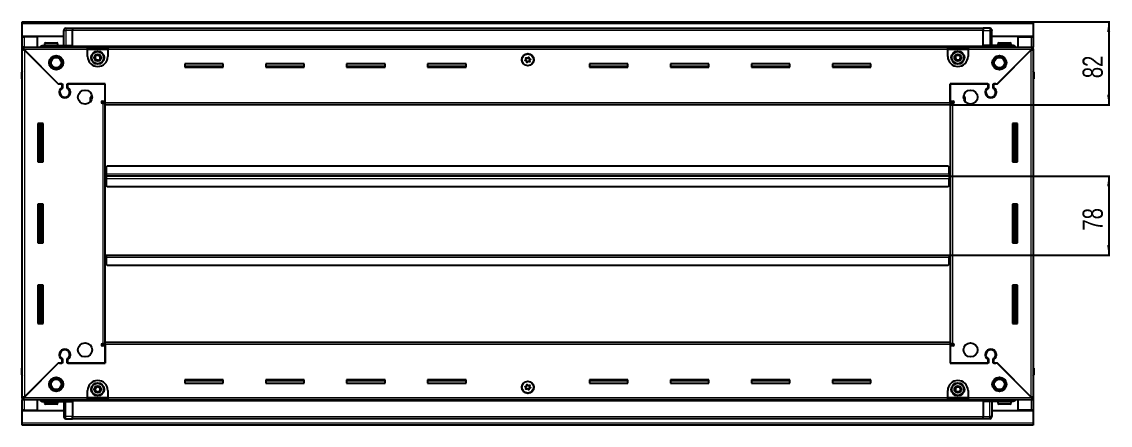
# Model space of a CAD drawing. Header units: millimetres. Extents: x 1415 to 6129, y -1419 to 1517.
# Drawn here: x 5054 to 6129, y 977 to 1376 of the extents above; entities that cross this region are included whole.
import ezdxf

# ---------------------------------------------------------------- set-up
doc = ezdxf.new("R2010")
doc.units = ezdxf.units.MM
doc.layers.add('FORMAT', color=7, linetype='Continuous')
doc.styles.add('SLDTEXTSTYLE0', font='TXT', dxfattribs={"width": 0.75})
doc.dimstyles.new('SLDDIMSTYLE0', dxfattribs={"dimtxt": 20, "dimasz": 10, "dimexe": 0, "dimexo": 0.0625, "dimgap": 5, "dimtad": 2, "dimdec": 1, "dimrnd": 1e-09, "dimzin": 12, "dimdsep": 46, "dimtxsty": 'SLDTEXTSTYLE0', "dimsah": 1, "dimcen": 0.09, "dimadec": 0, "dimazin": 3, "dimtfac": 1, "dimtofl": 0, "dimtmove": 0, "dimatfit": 3, "dimfxl": 0, "dimfrac": 2, "dimtolj": 1, "dimtzin": 12, "dimarcsym": 0})

# ---------------------------------------------------------------- blocks, each defined once
blk = doc.blocks.new('_D_6')
at = {"layer": 'FORMAT'}
for p, q in [((6053.2, 1375.8), (6128.7, 1375.8)), ((6127.7, 1375.8), (6127.7, 1293.8)), ((5971.2, 1293.8), (6128.7, 1293.8))]:
    blk.add_line(p, q, dxfattribs=at)
for points in [[(6127.7, 1375.8), (6126.2, 1365.8), (6129.2, 1365.8)], [(6127.7, 1293.8), (6129.2, 1303.8), (6126.2, 1303.8)]]:
    blk.add_solid(points, dxfattribs=at)
at = {"layer": 'FORMAT', "insert": (6101.9, 1320), "char_height": 20, "attachment_point": 1, "rotation": 90, "style": 'SLDTEXTSTYLE0'}
blk.add_mtext('82', dxfattribs=at)
blk = doc.blocks.new('_D_7')
at = {"layer": 'FORMAT'}
for p, q in [((5970.2, 1223.1), (6128.7, 1223.1)), ((6127.7, 1223.1), (6127.7, 1145.1)), ((5970.2, 1145.1), (6128.7, 1145.1))]:
    blk.add_line(p, q, dxfattribs=at)
for points in [[(6127.7, 1223.1), (6126.2, 1213.1), (6129.2, 1213.1)], [(6127.7, 1145.1), (6129.2, 1155.1), (6126.2, 1155.1)]]:
    blk.add_solid(points, dxfattribs=at)
at = {"layer": 'FORMAT', "insert": (6101.9, 1169.3), "char_height": 20, "attachment_point": 1, "rotation": 90, "style": 'SLDTEXTSTYLE0'}
blk.add_mtext('78', dxfattribs=at)

msp = doc.modelspace()

# ---------------------------------------------------------------- linework, layer by layer
at = {"color": 7, "linetype": 'Continuous', "lineweight": 25}
for p, q in [((5054.21, 1373.72), (5054.21, 1375.82)), ((5054.21, 1375.82), (6053.21, 1375.82)), ((5054.21, 1361.32), (5054.21, 1373.72)), ((5095.21, 1352.32), (5095.21, 1367.32)), ((5095.88, 1368.82), (5095.88, 1368.82)), ((5097.21, 1369.32), (5103.71, 1369.32)), ((5097.21, 1369.32), (5103.71, 1369.32)), ((5103.71, 1369.32), (5103.7, 1369.32)), ((5103.71, 1369.32), (5103.71, 1369.32)), ((5103.71, 1369.32), (5103.71, 1367.32)), ((6003.71, 1369.17), (5103.71, 1369.17)), ((5103.71, 1352.32), (5103.71, 1367.32)), ((6003.71, 1369.32), (6003.71, 1369.32)), ((6010.21, 1369.32), (6003.71, 1369.32)), ((6010.21, 1369.32), (6003.71, 1369.32)), ((6003.71, 1369.32), (6003.71, 1367.32)), ((6003.71, 1352.32), (6003.71, 1367.32)), ((6012.21, 1367.32), (6012.21, 1367.32)), ((6012.21, 1352.32), (6012.21, 1367.32)), ((6053.21, 1375.82), (6053.21, 1373.72)), ((6053.21, 1373.72), (6053.21, 1361.32)), ((5095.21, 1361.32), (5054.21, 1361.32)), ((5054.21, 1360.82), (5054.21, 1361.32)), ((5054.21, 1360.82), (5056.31, 1360.82)), ((5054.21, 1350.57), (5054.21, 1360.82)), ((5055.71, 1360.82), (5055.71, 1361.32)), ((5069.21, 1360.82), (5056.31, 1360.82)), ((5069.21, 1350.57), (5069.21, 1360.82)), ((6053.21, 1361.32), (6012.21, 1361.32)), ((6038.21, 1350.57), (6038.21, 1360.82)), ((6038.21, 1360.82), (6051.11, 1360.82)), ((6051.11, 1360.82), (6053.21, 1360.82)), ((6051.71, 1360.82), (6051.71, 1361.32)), ((6053.21, 1360.82), (6053.21, 1361.32)), ((6053.21, 1360.82), (6053.21, 1350.57)), ((5054.21, 1349.07), (5054.21, 1350.57)), ((5054.21, 1350.57), (5055.21, 1350.57)), ((5054.21, 1348.57), (5054.21, 1349.07)), ((5054.21, 1349.07), (5055.21, 1349.07)), ((5054.21, 1004.07), (5054.21, 1348.57)), ((5055.71, 1348.57), (5054.21, 1348.57)), ((5055.21, 1350.57), (5118.71, 1350.57)), ((5055.21, 1349.07), (5055.21, 1350.57)), ((5055.81, 1348.47), (5089.71, 1314.57)), ((5090.41, 1313.87), (5056.31, 1347.97)), ((5074.71, 1352.32), (5103.71, 1352.32)), ((5076.21, 1354.22), (5076.21, 1352.32)), ((5077.01, 1355.02), (5088.41, 1355.02)), ((5089.21, 1352.32), (5089.21, 1354.22)), ((5103.63, 1350.57), (5103.71, 1352.29)), ((5103.71, 1352.32), (5103.71, 1351.82)), ((5103.71, 1351.17), (6003.71, 1351.17)), ((5118.71, 1348.47), (5118.71, 1350.57)), ((5118.71, 1350.57), (5138.71, 1350.57)), ((5118.71, 1349.07), (5138.71, 1349.07)), ((5118.71, 1341.57), (5118.71, 1348.47)), ((5138.71, 1350.57), (5968.71, 1350.57)), ((5138.71, 1350.57), (5138.71, 1348.47)), ((5138.71, 1348.47), (5138.71, 1341.57)), ((5968.71, 1348.47), (5968.71, 1350.57)), ((5968.71, 1350.57), (5988.71, 1350.57)), ((5968.71, 1349.07), (5988.71, 1349.07)), ((5968.71, 1341.57), (5968.71, 1348.47)), ((5988.71, 1350.57), (5988.71, 1348.47)), ((5988.71, 1350.57), (6052.21, 1350.57)), ((5988.71, 1348.47), (5988.71, 1341.57)), ((6032.71, 1352.32), (6003.71, 1352.32)), ((6003.71, 1352.32), (6003.71, 1351.82)), ((6003.71, 1352.29), (6003.78, 1350.57)), ((6051.11, 1347.97), (6017.01, 1313.87)), ((6017.71, 1314.57), (6051.61, 1348.47)), ((6018.21, 1354.22), (6018.21, 1352.32)), ((6019.01, 1355.02), (6030.41, 1355.02)), ((6031.21, 1352.32), (6031.21, 1354.22)), ((6051.71, 1348.57), (6053.21, 1348.57)), ((6052.21, 1349.07), (6052.21, 1350.57)), ((6052.21, 1350.57), (6053.21, 1350.57)), ((6052.21, 1349.07), (6053.21, 1349.07)), ((6053.21, 1349.07), (6053.21, 1350.57)), ((6053.21, 1349.07), (6053.21, 1348.57)), ((6053.21, 1348.57), (6053.21, 1004.07)), ((5252.71, 1334.32), (5214.71, 1334.32)), ((5214.71, 1334.32), (5214.71, 1330.82)), ((5252.71, 1330.82), (5252.71, 1334.32)), ((5332.71, 1334.32), (5294.71, 1334.32)), ((5294.71, 1334.32), (5294.71, 1330.82)), ((5332.71, 1330.82), (5332.71, 1334.32)), ((5412.71, 1334.32), (5374.71, 1334.32)), ((5374.71, 1334.32), (5374.71, 1330.82)), ((5412.71, 1330.82), (5412.71, 1334.32)), ((5492.71, 1334.32), (5454.71, 1334.32)), ((5454.71, 1334.32), (5454.71, 1330.82)), ((5492.71, 1330.82), (5492.71, 1334.32)), ((5652.71, 1334.32), (5614.71, 1334.32)), ((5614.71, 1334.32), (5614.71, 1330.82)), ((5652.71, 1330.82), (5652.71, 1334.32)), ((5732.71, 1334.32), (5694.71, 1334.32)), ((5694.71, 1334.32), (5694.71, 1330.82)), ((5732.71, 1330.82), (5732.71, 1334.32)), ((5812.71, 1334.32), (5774.71, 1334.32)), ((5774.71, 1334.32), (5774.71, 1330.82)), ((5812.71, 1330.82), (5812.71, 1334.32)), ((5892.71, 1334.32), (5854.71, 1334.32)), ((5854.71, 1334.32), (5854.71, 1330.82)), ((5892.71, 1330.82), (5892.71, 1334.32)), ((5053.7, 1325.82), (5053.7, 1319.32)), ((5053.71, 1319.32), (5053.71, 1325.82)), ((5252.71, 1331.57), (5214.71, 1331.57)), ((5214.71, 1330.82), (5252.71, 1330.82)), ((5332.71, 1331.57), (5294.71, 1331.57)), ((5294.71, 1330.82), (5332.71, 1330.82)), ((5412.71, 1331.57), (5374.71, 1331.57)), ((5374.71, 1330.82), (5412.71, 1330.82)), ((5492.71, 1331.57), (5454.71, 1331.57)), ((5454.71, 1330.82), (5492.71, 1330.82)), ((5652.71, 1331.57), (5614.71, 1331.57)), ((5614.71, 1330.82), (5652.71, 1330.82)), ((5732.71, 1331.57), (5694.71, 1331.57)), ((5694.71, 1330.82), (5732.71, 1330.82)), ((5812.71, 1331.57), (5774.71, 1331.57)), ((5774.71, 1330.82), (5812.71, 1330.82)), ((5892.71, 1331.57), (5854.71, 1331.57)), ((5854.71, 1330.82), (5892.71, 1330.82)), ((6053.21, 1327.15), (6053.21, 1327.15)), ((6053.71, 1325.82), (6053.71, 1319.32)), ((6053.71, 1319.32), (6053.71, 1325.82)), ((5053.7, 1319.32), (5053.71, 1319.32)), ((5054.21, 1319.32), (5053.71, 1319.32)), ((5053.86, 1319.32), (5053.86, 1033.32)), ((5089.71, 1314.57), (5093.91, 1314.57)), ((5091.11, 1314.57), (5090.41, 1313.87)), ((5093.21, 1314.57), (5091.11, 1314.57)), ((5093.21, 1314.57), (5093.21, 1310.68)), ((5093.91, 1314.57), (5093.91, 1310.29)), ((5098.51, 1314.57), (5136.21, 1314.57)), ((5098.51, 1310.29), (5098.51, 1314.57)), ((5099.21, 1310.68), (5099.21, 1314.57)), ((5136.21, 1314.57), (5099.21, 1314.57)), ((5136.21, 1297.32), (5136.21, 1314.57)), ((5136.21, 1295.92), (5136.21, 1314.57)), ((5971.21, 1314.57), (5971.21, 1297.32)), ((6008.21, 1314.57), (5971.21, 1314.57)), ((5971.21, 1314.57), (6008.91, 1314.57)), ((5971.21, 1295.92), (5971.21, 1314.57)), ((6008.21, 1314.57), (6008.21, 1310.68)), ((6008.91, 1314.57), (6008.91, 1310.29)), ((6013.51, 1314.57), (6017.71, 1314.57)), ((6013.51, 1310.29), (6013.51, 1314.57)), ((6016.31, 1314.57), (6014.21, 1314.57)), ((6014.21, 1310.68), (6014.21, 1314.57)), ((6017.01, 1313.87), (6016.31, 1314.57)), ((6053.21, 1319.32), (6053.71, 1319.32)), ((6053.56, 1033.32), (6053.56, 1319.32)), ((6053.71, 1319.32), (6053.71, 1319.32)), ((6053.71, 1319.32), (6053.71, 1319.32)), ((5094.21, 1301.71), (5094.21, 1300.95)), ((5122.94, 1303.22), (5121.71, 1301.07)), ((5985.71, 1301.07), (5984.47, 1303.22)), ((6013.21, 1301.71), (6013.21, 1300.95)), ((5121.71, 1296.99), (5121.71, 1301.07)), ((5133.36, 1297.32), (5136.21, 1297.32)), ((5134.11, 1295.32), (5133.36, 1295.32)), ((5134.11, 1295.32), (5136.21, 1295.32)), ((5136.21, 1296.32), (5134.21, 1296.32)), ((5134.21, 1296.32), (5134.21, 1295.32)), ((5136.21, 1293.82), (5136.21, 1295.92)), ((5136.21, 1058.82), (5136.21, 1293.82)), ((5971.21, 1293.82), (5136.21, 1293.82)), ((5971.21, 1297.32), (5974.06, 1297.32)), ((5973.21, 1296.32), (5971.21, 1296.32)), ((5971.21, 1295.92), (5971.21, 1293.82)), ((5971.21, 1295.32), (5973.31, 1295.32)), ((5971.21, 1293.82), (5971.21, 1058.82)), ((5973.21, 1295.32), (5973.21, 1296.32)), ((5974.06, 1295.32), (5973.31, 1295.32)), ((5985.71, 1301.07), (5985.71, 1296.99)), ((5074.71, 1275.32), (5069.71, 1275.32)), ((5069.71, 1275.32), (5069.71, 1237.32)), ((5071.86, 1237.32), (5071.86, 1275.32)), ((5073.65, 1237.32), (5073.65, 1275.32)), ((5073.68, 1237.32), (5073.68, 1275.32)), ((5074.71, 1237.32), (5074.71, 1275.32)), ((6032.71, 1275.32), (6032.71, 1237.32)), ((6037.71, 1275.32), (6032.71, 1275.32)), ((6033.73, 1275.32), (6033.73, 1237.32)), ((6033.76, 1275.32), (6033.76, 1237.32)), ((6035.56, 1275.32), (6035.56, 1237.32)), ((6037.71, 1237.32), (6037.71, 1275.32)), ((5069.71, 1237.32), (5074.71, 1237.32)), ((6032.71, 1237.32), (6037.71, 1237.32)), ((5138.21, 1233.07), (5137.21, 1232.07)), ((5137.21, 1232.07), (5137.21, 1225.17)), ((5969.21, 1233.07), (5138.21, 1233.07)), ((5970.21, 1232.07), (5969.21, 1233.07)), ((5970.21, 1225.17), (5970.21, 1232.07)), ((5136.96, 1223.07), (5136.21, 1223.07)), ((5137.21, 1225.92), (5136.96, 1225.92)), ((5136.96, 1225.92), (5136.96, 1223.07)), ((5136.96, 1223.07), (5136.96, 1220.22)), ((5136.96, 1220.22), (5137.21, 1220.22)), ((5137.21, 1223.07), (5137.21, 1225.17)), ((5970.21, 1223.07), (5137.21, 1223.07)), ((5137.21, 1220.97), (5137.21, 1223.07)), ((5137.21, 1220.97), (5137.21, 1214.07)), ((5970.46, 1225.92), (5970.21, 1225.92)), ((5970.21, 1225.17), (5970.21, 1223.07)), ((5970.21, 1223.07), (5970.21, 1220.97)), ((5970.21, 1214.07), (5970.21, 1220.97)), ((5970.21, 1220.22), (5970.46, 1220.22)), ((5970.46, 1223.07), (5970.46, 1225.92)), ((5971.21, 1223.07), (5970.46, 1223.07)), ((5970.46, 1220.22), (5970.46, 1223.07)), ((5137.21, 1214.07), (5138.21, 1213.07)), ((5138.21, 1213.07), (5969.21, 1213.07)), ((5969.21, 1213.07), (5970.21, 1214.07)), ((5074.71, 1195.32), (5069.71, 1195.32)), ((5069.71, 1195.32), (5069.71, 1157.32)), ((5071.86, 1157.32), (5071.86, 1195.32)), ((5073.65, 1157.32), (5073.65, 1195.32)), ((5073.68, 1157.32), (5073.68, 1195.32)), ((5074.71, 1157.32), (5074.71, 1195.32)), ((6032.71, 1195.32), (6032.71, 1157.32)), ((6037.71, 1195.32), (6032.71, 1195.32)), ((6033.73, 1195.32), (6033.73, 1157.32)), ((6033.76, 1195.32), (6033.76, 1157.32)), ((6035.56, 1195.32), (6035.56, 1157.32)), ((6037.71, 1157.32), (6037.71, 1195.32)), ((5069.71, 1157.32), (5074.71, 1157.32)), ((6032.71, 1157.32), (6037.71, 1157.32)), ((5136.21, 1145.12), (5136.96, 1145.12)), ((5136.96, 1145.12), (5136.96, 1142.27)), ((5136.96, 1142.27), (5137.21, 1142.27)), ((5137.21, 1143.02), (5137.21, 1145.12)), ((5137.21, 1145.12), (5970.21, 1145.12)), ((5137.21, 1143.02), (5137.21, 1136.12)), ((5970.21, 1145.12), (5970.21, 1143.02)), ((5970.21, 1136.12), (5970.21, 1143.02)), ((5970.21, 1142.27), (5970.46, 1142.27)), ((5970.46, 1142.27), (5970.46, 1145.12)), ((5970.46, 1145.12), (5971.21, 1145.12)), ((5137.21, 1136.12), (5138.21, 1135.12)), ((5138.21, 1135.12), (5969.21, 1135.12)), ((5969.21, 1135.12), (5970.21, 1136.12)), ((5074.71, 1115.32), (5069.71, 1115.32)), ((5069.71, 1115.32), (5069.71, 1077.32)), ((5071.86, 1077.32), (5071.86, 1115.32)), ((5073.65, 1077.32), (5073.65, 1115.32)), ((5073.68, 1077.32), (5073.68, 1115.32)), ((5074.71, 1077.32), (5074.71, 1115.32)), ((6032.71, 1115.32), (6032.71, 1077.32)), ((6037.71, 1115.32), (6032.71, 1115.32)), ((6033.73, 1115.32), (6033.73, 1077.32)), ((6033.76, 1115.32), (6033.76, 1077.32)), ((6035.56, 1115.32), (6035.56, 1077.32)), ((6037.71, 1077.32), (6037.71, 1115.32)), ((5069.71, 1077.32), (5074.71, 1077.32)), ((6032.71, 1077.32), (6037.71, 1077.32)), ((5133.36, 1057.32), (5134.11, 1057.32)), ((5136.21, 1055.32), (5133.36, 1055.32)), ((5136.21, 1057.32), (5134.11, 1057.32)), ((5134.21, 1057.32), (5134.21, 1056.32)), ((5134.21, 1056.32), (5136.21, 1056.32)), ((5136.21, 1056.72), (5136.21, 1058.82)), ((5136.21, 1058.82), (5971.21, 1058.82)), ((5136.21, 1056.72), (5136.21, 1038.07)), ((5136.21, 1038.07), (5136.21, 1055.32)), ((5971.21, 1058.82), (5971.21, 1056.72)), ((5973.31, 1057.32), (5971.21, 1057.32)), ((5971.21, 1056.72), (5971.21, 1038.07)), ((5971.21, 1056.32), (5973.21, 1056.32)), ((5971.21, 1055.32), (5971.21, 1038.07)), ((5974.06, 1055.32), (5971.21, 1055.32)), ((5973.21, 1056.32), (5973.21, 1057.32)), ((5973.31, 1057.32), (5974.06, 1057.32)), ((5094.21, 1051.7), (5094.21, 1050.94)), ((6013.21, 1051.7), (6013.21, 1050.94)), ((5053.7, 1026.82), (5053.7, 1033.32)), ((5053.7, 1033.32), (5053.71, 1033.32)), ((5053.71, 1033.32), (5053.71, 1033.32)), ((5053.71, 1033.32), (5053.71, 1026.82)), ((5054.2, 1033.32), (5053.71, 1033.32)), ((5089.71, 1038.07), (5055.81, 1004.17)), ((5056.31, 1004.67), (5090.41, 1038.77)), ((5093.91, 1038.07), (5089.71, 1038.07)), ((5090.41, 1038.77), (5091.11, 1038.07)), ((5091.11, 1038.07), (5093.21, 1038.07)), ((5093.21, 1041.96), (5093.21, 1038.07)), ((5093.91, 1042.36), (5093.91, 1038.07)), ((5098.51, 1038.07), (5098.51, 1042.36)), ((5136.21, 1038.07), (5098.51, 1038.07)), ((5099.21, 1038.07), (5099.21, 1041.96)), ((5099.21, 1038.07), (5136.21, 1038.07)), ((5971.21, 1038.07), (6008.21, 1038.07)), ((6008.91, 1038.07), (5971.21, 1038.07)), ((6008.21, 1041.96), (6008.21, 1038.07)), ((6008.91, 1042.36), (6008.91, 1038.07)), ((6013.51, 1038.07), (6013.51, 1042.36)), ((6017.71, 1038.07), (6013.51, 1038.07)), ((6014.21, 1038.07), (6014.21, 1041.96)), ((6014.21, 1038.07), (6016.31, 1038.07)), ((6016.31, 1038.07), (6017.01, 1038.77)), ((6017.01, 1038.77), (6051.11, 1004.67)), ((6051.61, 1004.17), (6017.71, 1038.07)), ((6053.21, 1033.32), (6053.71, 1033.32)), ((6053.71, 1033.32), (6053.71, 1033.32)), ((6053.71, 1026.82), (6053.71, 1033.32)), ((6053.71, 1033.32), (6053.71, 1026.82)), ((5054.2, 1025.5), (5054.2, 1025.5)), ((5252.71, 1021.82), (5214.71, 1021.82)), ((5214.71, 1021.82), (5214.71, 1018.32)), ((5252.71, 1018.32), (5252.71, 1021.82)), ((5332.71, 1021.82), (5294.71, 1021.82)), ((5294.71, 1021.82), (5294.71, 1018.32)), ((5332.71, 1018.32), (5332.71, 1021.82)), ((5412.71, 1021.82), (5374.71, 1021.82)), ((5374.71, 1021.82), (5374.71, 1018.32)), ((5412.71, 1018.32), (5412.71, 1021.82)), ((5492.71, 1021.82), (5454.71, 1021.82)), ((5454.71, 1021.82), (5454.71, 1018.32)), ((5492.71, 1018.32), (5492.71, 1021.82)), ((5652.71, 1021.82), (5614.71, 1021.82)), ((5614.71, 1021.82), (5614.71, 1018.32)), ((5652.71, 1018.32), (5652.71, 1021.82)), ((5732.71, 1021.82), (5694.71, 1021.82)), ((5694.71, 1021.82), (5694.71, 1018.32)), ((5732.71, 1018.32), (5732.71, 1021.82)), ((5812.71, 1021.82), (5774.71, 1021.82)), ((5774.71, 1021.82), (5774.71, 1018.32)), ((5812.71, 1018.32), (5812.71, 1021.82)), ((5892.71, 1021.82), (5854.71, 1021.82)), ((5854.71, 1021.82), (5854.71, 1018.32)), ((5892.71, 1018.32), (5892.71, 1021.82)), ((5118.71, 1004.17), (5118.71, 1011.07)), ((5138.71, 1011.07), (5138.71, 1004.17)), ((5214.71, 1021.07), (5252.71, 1021.07)), ((5214.71, 1018.32), (5252.71, 1018.32)), ((5294.71, 1021.07), (5332.71, 1021.07)), ((5294.71, 1018.32), (5332.71, 1018.32)), ((5374.71, 1021.07), (5412.71, 1021.07)), ((5374.71, 1018.32), (5412.71, 1018.32)), ((5454.71, 1021.07), (5492.71, 1021.07)), ((5454.71, 1018.32), (5492.71, 1018.32)), ((5614.71, 1021.07), (5652.71, 1021.07)), ((5614.71, 1018.32), (5652.71, 1018.32)), ((5694.71, 1021.07), (5732.71, 1021.07)), ((5694.71, 1018.32), (5732.71, 1018.32)), ((5774.71, 1021.07), (5812.71, 1021.07)), ((5774.71, 1018.32), (5812.71, 1018.32)), ((5854.71, 1021.07), (5892.71, 1021.07)), ((5854.71, 1018.32), (5892.71, 1018.32)), ((5968.71, 1004.17), (5968.71, 1011.07)), ((5988.71, 1011.07), (5988.71, 1004.17)), ((5054.21, 1003.57), (5054.21, 1004.07)), ((5055.71, 1004.07), (5054.21, 1004.07)), ((5054.21, 1003.57), (5054.21, 1002.07)), ((5055.21, 1003.57), (5054.21, 1003.57)), ((5054.21, 991.82), (5054.21, 1002.07)), ((5055.21, 1002.07), (5054.21, 1002.07)), ((5055.21, 1003.57), (5055.21, 1002.07)), ((5118.71, 1002.07), (5055.21, 1002.07)), ((5069.21, 991.82), (5069.21, 1002.07)), ((5074.71, 1000.32), (5103.71, 1000.32)), ((5076.21, 1000.32), (5076.21, 998.42)), ((5089.21, 998.42), (5089.21, 1000.32)), ((5095.21, 1000.32), (5095.21, 985.32)), ((5103.71, 1000.36), (5103.63, 1002.07)), ((6003.71, 1001.47), (5103.71, 1001.47)), ((5103.71, 1000.32), (5103.71, 1000.82)), ((5103.71, 1000.32), (5103.71, 985.32)), ((5118.71, 1002.07), (5118.71, 1004.17)), ((5138.71, 1003.57), (5118.71, 1003.57)), ((5138.71, 1002.07), (5118.71, 1002.07)), ((5138.71, 1004.17), (5138.71, 1002.07)), ((5968.71, 1002.07), (5138.71, 1002.07)), ((5968.71, 1002.07), (5968.71, 1004.17)), ((5988.71, 1003.57), (5968.71, 1003.57)), ((5988.71, 1002.07), (5968.71, 1002.07)), ((5988.71, 1004.17), (5988.71, 1002.07)), ((6052.21, 1002.07), (5988.71, 1002.07)), ((6003.78, 1002.07), (6003.71, 1000.36)), ((6003.71, 1000.32), (6003.71, 1000.82)), ((6032.71, 1000.32), (6003.71, 1000.32)), ((6003.71, 1000.32), (6003.71, 985.32)), ((6012.21, 1000.32), (6012.21, 985.32)), ((6018.21, 1000.32), (6018.21, 998.42)), ((6031.21, 998.42), (6031.21, 1000.32)), ((6038.21, 991.82), (6038.21, 1002.07)), ((6051.71, 1004.07), (6053.21, 1004.07)), ((6052.21, 1003.57), (6052.21, 1002.07)), ((6053.21, 1003.57), (6052.21, 1003.57)), ((6053.21, 1002.07), (6052.21, 1002.07)), ((6053.21, 1004.07), (6053.21, 1003.57)), ((6053.21, 1003.57), (6053.21, 1002.07)), ((6053.21, 1002.07), (6053.21, 991.82)), ((5056.31, 991.82), (5054.21, 991.82)), ((5054.21, 991.32), (5054.21, 991.82)), ((5054.21, 978.92), (5054.21, 991.32)), ((5054.21, 991.32), (5095.21, 991.32)), ((5055.71, 991.32), (5055.71, 991.82)), ((5056.31, 991.82), (5069.21, 991.82)), ((5080.78, 997.62), (5077.01, 997.62)), ((5088.41, 997.62), (5080.78, 997.62)), ((6012.21, 991.32), (6053.21, 991.32)), ((6026, 997.62), (6019.01, 997.62)), ((6030.41, 997.62), (6026, 997.62)), ((6051.11, 991.82), (6038.21, 991.82)), ((6053.21, 991.82), (6051.11, 991.82)), ((6051.71, 991.32), (6051.71, 991.82)), ((6053.21, 991.32), (6053.21, 991.82)), ((6053.21, 991.32), (6053.21, 978.92)), ((5054.21, 976.82), (5054.21, 978.92)), ((5095.21, 985.32), (5095.21, 985.32)), ((5097.21, 983.32), (5103.71, 983.32)), ((5097.21, 983.32), (5103.71, 983.32)), ((5103.71, 983.32), (5103.71, 985.32)), ((5103.71, 983.47), (6003.71, 983.47)), ((5103.71, 983.32), (5103.71, 983.32)), ((6003.71, 983.32), (6003.71, 985.32)), ((6003.71, 983.32), (6003.71, 983.32)), ((6010.21, 983.32), (6003.71, 983.32)), ((6003.71, 983.32), (6003.71, 983.32)), ((6010.21, 983.32), (6003.71, 983.32)), ((6011.53, 983.82), (6011.53, 983.82)), ((6053.21, 978.92), (6053.21, 976.82)), ((6053.21, 976.82), (5054.21, 976.82))]:
    msp.add_line(p, q, dxfattribs=at)
at = {"color": 8, "linetype": 'Continuous', "lineweight": 18}
for p, q in [((6053.21, 1373.72), (5054.21, 1373.72)), ((5095.21, 1367.32), (5097.21, 1367.32)), ((5097.21, 1369.32), (5097.21, 1367.32)), ((5097.21, 1367.32), (5097.21, 1352.32)), ((5103.71, 1367.32), (5097.21, 1367.32)), ((6003.71, 1367.17), (5103.71, 1367.17)), ((6003.71, 1367.32), (6010.21, 1367.32)), ((6010.21, 1369.32), (6010.21, 1367.32)), ((6012.21, 1367.32), (6010.21, 1367.32)), ((6010.21, 1367.32), (6010.21, 1352.32)), ((5056.31, 1360.82), (5056.31, 1361.32)), ((5056.31, 1350.57), (5056.31, 1360.82)), ((6051.11, 1361.32), (6051.11, 1360.82)), ((6051.11, 1360.82), (6051.11, 1350.57)), ((5118.71, 1348.47), (5055.81, 1348.47)), ((5056.31, 1347.97), (5056.31, 1004.67)), ((5076.21, 1354.22), (5089.21, 1354.22)), ((6003.71, 1351.82), (5103.71, 1351.82)), ((6003.71, 1350.59), (5103.71, 1350.59)), ((5118.71, 1348.47), (5138.71, 1348.47)), ((5968.71, 1348.47), (5138.71, 1348.47)), ((5968.71, 1348.47), (5988.71, 1348.47)), ((6051.61, 1348.47), (5988.71, 1348.47)), ((6018.21, 1354.22), (6031.21, 1354.22)), ((6051.11, 1004.67), (6051.11, 1347.97)), ((5054.21, 1325.82), (5053.71, 1325.82)), ((6053.21, 1325.82), (6053.71, 1325.82)), ((5134.11, 1057.32), (5134.11, 1295.32)), ((5136.21, 1295.92), (5971.21, 1295.92)), ((5973.31, 1295.32), (5973.31, 1057.32)), ((5071.21, 1275.32), (5071.21, 1237.32)), ((5072.44, 1275.32), (5072.44, 1237.32)), ((6034.97, 1237.32), (6034.97, 1275.32)), ((6036.21, 1237.32), (6036.21, 1275.32)), ((5970.21, 1225.17), (5137.21, 1225.17)), ((5137.21, 1220.97), (5970.21, 1220.97)), ((5071.21, 1195.32), (5071.21, 1157.32)), ((5072.44, 1195.32), (5072.44, 1157.32)), ((6034.97, 1157.32), (6034.97, 1195.32)), ((6036.21, 1157.32), (6036.21, 1195.32)), ((5137.21, 1143.02), (5970.21, 1143.02)), ((5071.21, 1115.32), (5071.21, 1077.32)), ((5072.44, 1115.32), (5072.44, 1077.32)), ((6034.97, 1077.32), (6034.97, 1115.32)), ((6036.21, 1077.32), (6036.21, 1115.32)), ((5971.21, 1056.72), (5136.21, 1056.72)), ((5054.21, 1026.82), (5053.71, 1026.82)), ((6053.21, 1026.82), (6053.71, 1026.82)), ((5055.81, 1004.17), (5118.71, 1004.17)), ((5056.31, 991.82), (5056.31, 1002.07)), ((5097.21, 985.32), (5097.21, 1000.32)), ((5103.71, 1002.06), (6003.71, 1002.06)), ((5103.71, 1000.82), (6003.71, 1000.82)), ((5138.71, 1004.17), (5118.71, 1004.17)), ((5138.71, 1004.17), (5968.71, 1004.17)), ((5988.71, 1004.17), (5968.71, 1004.17)), ((5988.71, 1004.17), (6051.61, 1004.17)), ((6010.21, 985.32), (6010.21, 1000.32)), ((6051.11, 1002.07), (6051.11, 991.82)), ((5056.31, 991.32), (5056.31, 991.82)), ((5080.51, 998.42), (5076.21, 998.42)), ((5089.21, 998.42), (5080.51, 998.42)), ((6026.18, 998.42), (6018.21, 998.42)), ((6031.21, 998.42), (6026.18, 998.42)), ((6051.11, 991.82), (6051.11, 991.32)), ((6053.21, 978.92), (5054.21, 978.92)), ((5095.21, 985.32), (5097.21, 985.32)), ((5097.21, 983.32), (5097.21, 985.32)), ((5103.71, 985.32), (5097.21, 985.32)), ((5103.71, 985.47), (6003.71, 985.47)), ((6003.71, 985.32), (6010.21, 985.32)), ((6012.21, 985.32), (6010.21, 985.32)), ((6010.21, 983.32), (6010.21, 985.32))]:
    msp.add_line(p, q, dxfattribs=at)
at = {"color": 7, "linetype": 'Continuous', "lineweight": 25, "flags": 128}
msp.add_lwpolyline([(6012.06, 1368.08), (6012.17, 1367.71), (6012.21, 1367.32)], dxfattribs=at)
at = {"color": 7, "linetype": 'Continuous', "lineweight": 25}
for centre, radius in [((5128.71, 1340.32), 6.5), ((5978.71, 1340.32), 6.5), ((5087.71, 1335.32), 7), ((5087.71, 1335.32), 6.02), ((5087.71, 1335.32), 5.1), ((5128.71, 1340.32), 3.46), ((5553.71, 1338.32), 6), ((5553.71, 1338.17), 5.79), ((5553.71, 1338.17), 1.85), ((5978.71, 1340.32), 3.46), ((6019.71, 1335.32), 7), ((6019.71, 1335.32), 6.02), ((6019.71, 1335.32), 5.1), ((5116.21, 1301.32), 7), ((5991.21, 1301.32), 7), ((5116.21, 1051.32), 7), ((5991.21, 1051.32), 7), ((5087.71, 1017.32), 7), ((5087.71, 1017.32), 6.03), ((5087.71, 1017.32), 5.1), ((6019.71, 1017.32), 7), ((6019.71, 1017.32), 6.03), ((6019.71, 1017.32), 5.1), ((5128.71, 1012.32), 6.5), ((5128.71, 1012.32), 3.46), ((5553.71, 1014.32), 6), ((5553.71, 1014.47), 5.78), ((5553.71, 1014.47), 1.85), ((5978.71, 1012.32), 6.5), ((5978.71, 1012.32), 3.46)]:
    msp.add_circle(centre, radius, dxfattribs=at)
at = {"color": 8, "linetype": 'Continuous', "lineweight": 18}
for centre in [(5128.71, 1340.32), (5978.71, 1340.32), (5128.71, 1012.32), (5978.71, 1012.32)]:
    msp.add_circle(centre, 5.7, dxfattribs=at)
at = {"color": 7, "linetype": 'Continuous', "lineweight": 25}
for centre, radius, start, end in [((5097.21, 1367.32), 2, 90, 180), ((5097.21, 1367.32), 2, 123.94202, 131.40962), ((5097.21, 1367.32), 2, 90, 108.58003), ((6010.21, 1367.32), 2, 0, 90), ((5077.01, 1354.22), 0.8, 90, 180), ((5088.41, 1354.22), 0.8, 0, 90), ((5095.01, 1352.52), 0.2, 270, 0), ((6012.41, 1352.52), 0.2, 180, 270), ((6019.01, 1354.22), 0.8, 90, 180), ((6030.41, 1354.22), 0.8, 0, 90), ((5128.71, 1341.57), 10, 180, 270), ((5128.71, 1340.32), 2.5, 134.01559, 194.01559), ((5128.71, 1340.32), 2.5, 194.01559, 254.01559), ((5128.71, 1340.32), 2.5, 74.01559, 134.01559), ((5128.71, 1340.32), 2.5, 254.01559, 314.01559), ((5128.71, 1341.57), 10, 270, 0), ((5128.71, 1340.32), 2.5, 14.01559, 74.01559), ((5128.71, 1340.32), 2.5, 314.01559, 14.01559), ((5978.71, 1341.57), 10, 180, 270), ((5978.71, 1340.32), 2.5, 160.11158, 220.11158), ((5978.71, 1340.32), 2.5, 100.11158, 160.11158), ((5978.71, 1340.32), 2.5, 220.11158, 280.11158), ((5978.71, 1340.32), 2.5, 40.11158, 100.11158), ((5978.71, 1341.57), 10, 270, 0), ((5978.71, 1340.32), 2.5, 280.11158, 340.11158), ((5978.71, 1340.32), 2.5, 340.11158, 40.11158), ((5055.7, 1325.82), 2, 138.57492, 180), ((5055.71, 1325.82), 2, 138.59038, 180), ((6051.71, 1325.82), 2, 0, 41.39416), ((5096.21, 1306.07), 5.5, 123.05573, 56.94427), ((5096.21, 1306.07), 4.8, 118.63099, 61.36901), ((6011.21, 1306.07), 5.5, 123.05573, 56.94427), ((6011.21, 1306.07), 4.8, 118.63099, 61.36901), ((5133.36, 1296.32), 1, 90, 270), ((5974.06, 1296.32), 1, 270, 90), ((5133.36, 1056.32), 1, 90, 270), ((5974.06, 1056.32), 1, 270, 90), ((5096.21, 1046.57), 5.5, 303.05573, 236.94427), ((5096.21, 1046.57), 4.8, 298.63099, 241.36901), ((6011.21, 1046.57), 5.5, 303.05573, 236.94427), ((6011.21, 1046.57), 4.8, 298.63099, 241.36901), ((5055.71, 1026.82), 2, 180, 221.39416), ((6051.71, 1026.82), 2, 318.57492, 0), ((6051.71, 1026.82), 2, 318.59038, 0), ((5128.71, 1011.07), 10, 90, 180), ((5128.71, 1012.32), 2.5, 127.47401, 187.47401), ((5128.71, 1012.32), 2.5, 187.47401, 247.47401), ((5128.71, 1012.32), 2.5, 67.47401, 127.47401), ((5128.71, 1011.07), 10, 0, 90), ((5128.71, 1012.32), 2.5, 7.47401, 67.47401), ((5128.71, 1012.32), 2.5, 307.47401, 7.47401), ((5978.71, 1011.07), 10, 90, 180), ((5978.71, 1012.32), 2.5, 147.04236, 207.04236), ((5978.71, 1012.32), 2.5, 207.04236, 267.04236), ((5978.71, 1012.32), 2.5, 87.04236, 147.04236), ((5978.71, 1011.07), 10, 0, 90), ((5978.71, 1012.32), 2.5, 27.04236, 87.04236), ((5978.71, 1012.32), 2.5, 327.04236, 27.04236), ((5095.01, 1000.12), 0.2, 0, 90), ((5128.71, 1012.32), 2.5, 247.47401, 307.47401), ((5978.71, 1012.32), 2.5, 267.04236, 327.04236), ((6012.41, 1000.12), 0.2, 90, 180), ((5077.01, 998.42), 0.8, 180, 270), ((5088.41, 998.42), 0.8, 270, 0), ((6019.01, 998.42), 0.8, 180, 270), ((6030.41, 998.42), 0.8, 270, 0), ((5097.21, 985.32), 2, 180, 270), ((5097.21, 985.32), 2, 180, 270), ((6010.21, 985.32), 2, 270, 0), ((6010.21, 985.32), 2, 270, 288.58003), ((6010.21, 985.32), 2, 303.94202, 311.40962)]:
    msp.add_arc(centre, radius, start, end, dxfattribs=at)
for points, knots in [([(5054.21, 1348.57), (5054.23, 1348.53), (5054.28, 1348.44), (5054.68, 1348.3), (5055.23, 1348.17), (5055.81, 1348.06), (5056.18, 1348), (5056.31, 1347.97)], [0, 0, 0, 0, 0.23025534, 0.4485219, 0.6667858, 0.88504963, 1, 1, 1, 1]), ([(5055.81, 1348.47), (5055.76, 1348.73), (5055.67, 1349.22), (5055.54, 1349.86), (5055.4, 1350.33), (5055.29, 1350.55), (5055.23, 1350.57), (5055.21, 1350.57)], [0, 0, 0, 0, 0.2302553, 0.4485219, 0.6667858, 0.8850496, 1, 1, 1, 1]), ([(5071.49, 1350.57), (5071.61, 1350.77), (5072, 1351.42), (5073.15, 1352.13), (5074.19, 1352.26), (5074.71, 1352.32)], [0, 0, 0, 0, 0.1822499, 0.5911249, 1, 1, 1, 1]), ([(5103.71, 1352.32), (5103.71, 1352.29), (5103.71, 1352.21), (5103.71, 1351.59), (5103.71, 1351.01), (5103.71, 1350.61), (5103.71, 1350.57)], [0, 0, 0, 0, 0.3229095, 0.6458191, 0.9687286, 1, 1, 1, 1]), ([(6003.71, 1352.32), (6003.71, 1352.29), (6003.71, 1352.21), (6003.71, 1351.59), (6003.71, 1351.01), (6003.71, 1350.61), (6003.71, 1350.57)], [0, 0, 0, 0, 0.32290954, 0.64581908, 0.96872862, 1, 1, 1, 1]), ([(6035.92, 1350.57), (6035.8, 1350.77), (6035.41, 1351.42), (6034.26, 1352.13), (6033.22, 1352.26), (6032.71, 1352.32)], [0, 0, 0, 0, 0.1822499, 0.5911249, 1, 1, 1, 1]), ([(6051.11, 1347.97), (6051.36, 1348.02), (6051.85, 1348.11), (6052.49, 1348.24), (6052.96, 1348.37), (6053.18, 1348.48), (6053.2, 1348.55), (6053.21, 1348.57)], [0, 0, 0, 0, 0.2302553, 0.4485219, 0.6667858, 0.8850496, 1, 1, 1, 1]), ([(6052.21, 1350.57), (6052.16, 1350.55), (6052.07, 1350.49), (6051.94, 1350.1), (6051.8, 1349.54), (6051.69, 1348.96), (6051.63, 1348.6), (6051.61, 1348.47)], [0, 0, 0, 0, 0.2302553, 0.4485219, 0.6667858, 0.8850496, 1, 1, 1, 1]), ([(5125.93, 1341.12), (5126.3, 1341.48), (5126.99, 1342.15), (5127.68, 1342.81), (5128.01, 1343.12)], [0, 0, 0, 0, 0.5346859, 1, 1, 1, 1]), ([(5126.63, 1338.32), (5126.55, 1338.65), (5126.35, 1339.45), (5126.11, 1340.42), (5125.96, 1341), (5125.93, 1341.12)], [0, 0, 0, 0, 0.3629006, 0.8668753, 1, 1, 1, 1]), ([(5129.4, 1337.52), (5128.91, 1337.66), (5127.98, 1337.93), (5127.06, 1338.19), (5126.63, 1338.32)], [0, 0, 0, 0, 0.5346859, 1, 1, 1, 1]), ([(5128.01, 1343.12), (5128.5, 1342.98), (5129.43, 1342.72), (5130.35, 1342.45), (5130.78, 1342.33)], [0, 0, 0, 0, 0.5346859, 1, 1, 1, 1]), ([(5131.48, 1339.53), (5131.11, 1339.17), (5130.42, 1338.5), (5129.73, 1337.83), (5129.4, 1337.52)], [0, 0, 0, 0, 0.5346859, 1, 1, 1, 1]), ([(5130.78, 1342.33), (5130.81, 1342.21), (5130.96, 1341.63), (5131.2, 1340.66), (5131.4, 1339.86), (5131.48, 1339.53)], [0, 0, 0, 0, 0.1331247, 0.6370994, 1, 1, 1, 1]), ([(5551.82, 1340.24), (5551.81, 1340.23), (5551.8, 1340.21), (5551.79, 1340.15), (5551.8, 1340.01), (5551.9, 1339.64), (5552.03, 1339.11), (5551.87, 1338.5), (5551.51, 1338.13), (5551.2, 1337.88), (5551.03, 1337.72), (5550.98, 1337.64), (5550.97, 1337.6), (5550.97, 1337.57), (5550.99, 1337.54), (5551.04, 1337.49), (5551.29, 1337.39), (5551.75, 1337.29), (5552.39, 1336.98), (5552.64, 1336.31), (5552.7, 1335.84), (5552.78, 1335.58), (5552.82, 1335.53), (5552.84, 1335.51), (5552.88, 1335.5), (5552.91, 1335.51), (5552.95, 1335.52), (5553.02, 1335.57), (5553.19, 1335.72), (5553.46, 1335.99), (5553.86, 1336.31), (5554.48, 1336.42), (5554.99, 1336.23), (5555.36, 1336.1), (5555.51, 1336.07), (5555.56, 1336.09), (5555.59, 1336.1), (5555.61, 1336.13), (5555.62, 1336.19), (5555.61, 1336.34), (5555.51, 1336.71), (5555.38, 1337.23), (5555.54, 1337.84), (5555.9, 1338.21), (5556.21, 1338.46), (5556.38, 1338.63), (5556.43, 1338.71), (5556.44, 1338.75), (5556.44, 1338.78), (5556.42, 1338.81), (5556.37, 1338.85), (5556.12, 1338.95), (5555.66, 1339.06), (5555.02, 1339.37), (5554.77, 1340.03), (5554.71, 1340.51), (5554.63, 1340.76), (5554.59, 1340.82), (5554.57, 1340.84), (5554.53, 1340.85), (5554.5, 1340.84), (5554.46, 1340.82), (5554.39, 1340.78), (5554.22, 1340.63), (5553.95, 1340.36), (5553.55, 1340.04), (5552.93, 1339.93), (5552.42, 1340.11), (5552.05, 1340.25), (5551.9, 1340.27), (5551.85, 1340.26), (5551.83, 1340.25), (5551.82, 1340.24)], [0, 0, 0, 0, 0.0020087, 0.00442, 0.0093647, 0.0255282, 0.0677053, 0.0957862, 0.1246456, 0.1503415, 0.1605194, 0.1633943, 0.1656965, 0.1672448, 0.1688741, 0.1707699, 0.1786058, 0.2119941, 0.2499945, 0.2879948, 0.3213831, 0.329219, 0.3311148, 0.3327441, 0.3342924, 0.3362166, 0.3385353, 0.3413178, 0.349662, 0.3753578, 0.4042173, 0.4322982, 0.4744753, 0.4906388, 0.4966691, 0.49844, 0.5, 0.5020087, 0.50442, 0.5093647, 0.5255282, 0.5677053, 0.5957862, 0.6246456, 0.6503415, 0.6605194, 0.6633943, 0.6656965, 0.6672448, 0.6688741, 0.6707699, 0.6786058, 0.7119941, 0.7499945, 0.7879948, 0.8213831, 0.829219, 0.8311148, 0.8327441, 0.8342924, 0.8362166, 0.8385353, 0.8413178, 0.849662, 0.8753578, 0.9042173, 0.9322982, 0.9744753, 0.9906388, 0.9966691, 0.99844, 1, 1, 1, 1]), ([(5975.86, 1339.82), (5975.91, 1339.93), (5976.11, 1340.5), (5976.45, 1341.43), (5976.73, 1342.21), (5976.85, 1342.53)], [0, 0, 0, 0, 0.13312467, 0.63709944, 1, 1, 1, 1]), ([(5977.72, 1337.61), (5977.39, 1338), (5976.77, 1338.74), (5976.15, 1339.48), (5975.86, 1339.82)], [0, 0, 0, 0, 0.5346859, 1, 1, 1, 1]), ([(5976.85, 1342.53), (5977.35, 1342.62), (5978.3, 1342.79), (5979.25, 1342.96), (5979.69, 1343.04)], [0, 0, 0, 0, 0.5346859, 1, 1, 1, 1]), ([(5980.57, 1338.12), (5980.06, 1338.03), (5979.11, 1337.86), (5978.16, 1337.69), (5977.72, 1337.61)], [0, 0, 0, 0, 0.5346859, 1, 1, 1, 1]), ([(5979.69, 1343.04), (5980.02, 1342.64), (5980.64, 1341.91), (5981.26, 1341.17), (5981.55, 1340.83)], [0, 0, 0, 0, 0.53468586, 1, 1, 1, 1]), ([(5981.55, 1340.83), (5981.43, 1340.51), (5981.15, 1339.73), (5980.81, 1338.8), (5980.61, 1338.23), (5980.57, 1338.12)], [0, 0, 0, 0, 0.3629006, 0.8668753, 1, 1, 1, 1]), ([(5126.04, 1013.43), (5126.14, 1013.51), (5126.61, 1013.87), (5127.4, 1014.48), (5128.06, 1014.98), (5128.33, 1015.19)], [0, 0, 0, 0, 0.1331247, 0.6370994, 1, 1, 1, 1]), ([(5126.41, 1010.57), (5126.35, 1011.08), (5126.22, 1012.03), (5126.1, 1012.99), (5126.04, 1013.43)], [0, 0, 0, 0, 0.53468586, 1, 1, 1, 1]), ([(5128.33, 1015.19), (5128.81, 1014.99), (5129.7, 1014.62), (5130.58, 1014.25), (5131, 1014.08)], [0, 0, 0, 0, 0.5346859, 1, 1, 1, 1]), ([(5131.37, 1011.22), (5131.1, 1011.01), (5130.44, 1010.51), (5129.65, 1009.9), (5129.18, 1009.54), (5129.08, 1009.46)], [0, 0, 0, 0, 0.3629006, 0.8668753, 1, 1, 1, 1]), ([(5131, 1014.08), (5131.06, 1013.57), (5131.19, 1012.61), (5131.31, 1011.66), (5131.37, 1011.22)], [0, 0, 0, 0, 0.5346859, 1, 1, 1, 1]), ([(5551.82, 1012.4), (5551.83, 1012.4), (5551.85, 1012.38), (5551.91, 1012.38), (5552.05, 1012.4), (5552.42, 1012.54), (5552.93, 1012.72), (5553.55, 1012.61), (5553.95, 1012.29), (5554.23, 1012.01), (5554.41, 1011.85), (5554.49, 1011.81), (5554.53, 1011.8), (5554.57, 1011.81), (5554.59, 1011.83), (5554.63, 1011.88), (5554.71, 1012.14), (5554.77, 1012.61), (5555.02, 1013.28), (5555.66, 1013.59), (5556.12, 1013.69), (5556.37, 1013.79), (5556.42, 1013.84), (5556.44, 1013.87), (5556.44, 1013.9), (5556.43, 1013.93), (5556.41, 1013.97), (5556.36, 1014.04), (5556.2, 1014.19), (5555.9, 1014.43), (5555.54, 1014.8), (5555.38, 1015.41), (5555.52, 1015.94), (5555.61, 1016.32), (5555.63, 1016.47), (5555.61, 1016.52), (5555.59, 1016.55), (5555.56, 1016.56), (5555.5, 1016.57), (5555.36, 1016.54), (5554.99, 1016.41), (5554.48, 1016.23), (5553.86, 1016.34), (5553.46, 1016.66), (5553.18, 1016.94), (5553, 1017.09), (5552.92, 1017.14), (5552.88, 1017.15), (5552.84, 1017.14), (5552.82, 1017.12), (5552.78, 1017.06), (5552.7, 1016.81), (5552.64, 1016.33), (5552.39, 1015.67), (5551.75, 1015.36), (5551.29, 1015.25), (5551.04, 1015.15), (5550.99, 1015.11), (5550.97, 1015.08), (5550.97, 1015.05), (5550.98, 1015.01), (5551, 1014.98), (5551.05, 1014.91), (5551.21, 1014.76), (5551.51, 1014.52), (5551.87, 1014.14), (5552.03, 1013.53), (5551.9, 1013.01), (5551.8, 1012.63), (5551.79, 1012.48), (5551.8, 1012.43), (5551.81, 1012.41), (5551.82, 1012.4)], [0, 0, 0, 0, 0.0020087, 0.00442, 0.0093647, 0.0255282, 0.0677053, 0.0957862, 0.1246456, 0.1503415, 0.1605194, 0.1633943, 0.1656965, 0.1672448, 0.1688741, 0.1707699, 0.1786058, 0.2119941, 0.2499945, 0.2879948, 0.3213831, 0.329219, 0.3311148, 0.3327441, 0.3342924, 0.3362166, 0.3385353, 0.3413178, 0.349662, 0.3753578, 0.4042173, 0.4322982, 0.4744753, 0.4906388, 0.4966691, 0.49844, 0.5, 0.5020087, 0.50442, 0.5093647, 0.5255282, 0.5677053, 0.5957862, 0.6246456, 0.6503415, 0.6605194, 0.6633943, 0.6656965, 0.6672448, 0.6688741, 0.6707699, 0.6786058, 0.7119941, 0.7499945, 0.7879948, 0.8213831, 0.829219, 0.8311148, 0.8327441, 0.8342924, 0.8362166, 0.8385353, 0.8413178, 0.849662, 0.8753578, 0.9042173, 0.9322982, 0.9744753, 0.9906388, 0.9966691, 0.99844, 1, 1, 1, 1]), ([(5975.82, 1012.47), (5976.1, 1012.91), (5976.63, 1013.71), (5977.15, 1014.52), (5977.39, 1014.89)], [0, 0, 0, 0, 0.5346859, 1, 1, 1, 1]), ([(5977.13, 1009.9), (5976.9, 1010.36), (5976.46, 1011.22), (5976.03, 1012.07), (5975.82, 1012.47)], [0, 0, 0, 0, 0.53468586, 1, 1, 1, 1]), ([(5977.39, 1014.89), (5977.52, 1014.89), (5978.12, 1014.86), (5979.11, 1014.81), (5979.93, 1014.76), (5980.28, 1014.75)], [0, 0, 0, 0, 0.1331247, 0.6370994, 1, 1, 1, 1]), ([(5981.59, 1012.17), (5981.31, 1011.74), (5980.78, 1010.93), (5980.26, 1010.13), (5980.02, 1009.75)], [0, 0, 0, 0, 0.5346859, 1, 1, 1, 1]), ([(5980.28, 1014.75), (5980.51, 1014.29), (5980.95, 1013.43), (5981.38, 1012.57), (5981.59, 1012.17)], [0, 0, 0, 0, 0.53468586, 1, 1, 1, 1]), ([(5056.31, 1004.67), (5056.05, 1004.63), (5055.56, 1004.54), (5054.92, 1004.4), (5054.45, 1004.27), (5054.23, 1004.16), (5054.21, 1004.1), (5054.21, 1004.07)], [0, 0, 0, 0, 0.2302553, 0.4485219, 0.6667858, 0.8850496, 1, 1, 1, 1]), ([(5055.21, 1002.07), (5055.25, 1002.1), (5055.34, 1002.15), (5055.47, 1002.55), (5055.61, 1003.1), (5055.72, 1003.68), (5055.78, 1004.05), (5055.81, 1004.17)], [0, 0, 0, 0, 0.2302553, 0.4485219, 0.6667858, 0.8850496, 1, 1, 1, 1]), ([(5071.49, 1002.07), (5071.61, 1001.87), (5072, 1001.22), (5073.15, 1000.51), (5074.19, 1000.39), (5074.71, 1000.32)], [0, 0, 0, 0, 0.1822499, 0.5911249, 1, 1, 1, 1]), ([(5103.71, 1000.32), (5103.71, 1000.36), (5103.71, 1000.44), (5103.71, 1001.05), (5103.71, 1001.63), (5103.71, 1002.03), (5103.71, 1002.06)], [0, 0, 0, 0, 0.32427882, 0.64855764, 0.97283646, 1, 1, 1, 1]), ([(5129.08, 1009.46), (5128.6, 1009.66), (5127.71, 1010.03), (5126.83, 1010.4), (5126.41, 1010.57)], [0, 0, 0, 0, 0.5346859, 1, 1, 1, 1]), ([(5980.02, 1009.75), (5979.67, 1009.77), (5978.85, 1009.81), (5977.86, 1009.86), (5977.26, 1009.89), (5977.13, 1009.9)], [0, 0, 0, 0, 0.3629006, 0.8668753, 1, 1, 1, 1]), ([(6003.71, 1000.32), (6003.71, 1000.36), (6003.71, 1000.44), (6003.71, 1001.05), (6003.71, 1001.63), (6003.71, 1002.03), (6003.71, 1002.06)], [0, 0, 0, 0, 0.3242788, 0.6485576, 0.9728365, 1, 1, 1, 1]), ([(6035.92, 1002.07), (6035.8, 1001.87), (6035.41, 1001.22), (6034.26, 1000.51), (6033.22, 1000.39), (6032.71, 1000.32)], [0, 0, 0, 0, 0.1822499, 0.5911249, 1, 1, 1, 1]), ([(6053.21, 1004.07), (6053.18, 1004.12), (6053.13, 1004.21), (6052.73, 1004.34), (6052.18, 1004.47), (6051.6, 1004.58), (6051.23, 1004.65), (6051.11, 1004.67)], [0, 0, 0, 0, 0.2302553, 0.4485219, 0.6667858, 0.8850496, 1, 1, 1, 1]), ([(6051.61, 1004.17), (6051.65, 1003.92), (6051.74, 1003.43), (6051.87, 1002.79), (6052.01, 1002.32), (6052.12, 1002.1), (6052.18, 1002.08), (6052.21, 1002.07)], [0, 0, 0, 0, 0.23025534, 0.4485219, 0.6667858, 0.88504963, 1, 1, 1, 1])]:
    msp.add_open_spline(points, degree=3, knots=knots, dxfattribs=at)
for points in [[(5055.81, 1348.47), (5055.76, 1348.55), (5055.66, 1348.71), (5055.51, 1348.91), (5055.36, 1349.05), (5055.26, 1349.06), (5055.21, 1349.07)], [(5055.71, 1348.57), (5055.71, 1348.52), (5055.73, 1348.42), (5055.87, 1348.27), (5056.07, 1348.12), (5056.23, 1348.02), (5056.31, 1347.97)], [(6051.11, 1347.97), (6051.18, 1348.02), (6051.34, 1348.12), (6051.54, 1348.27), (6051.68, 1348.42), (6051.7, 1348.52), (6051.71, 1348.57)], [(6052.21, 1349.07), (6052.16, 1349.06), (6052.06, 1349.05), (6051.91, 1348.91), (6051.76, 1348.71), (6051.66, 1348.55), (6051.61, 1348.47)], [(5055.21, 1003.57), (5055.26, 1003.58), (5055.36, 1003.6), (5055.51, 1003.74), (5055.66, 1003.94), (5055.76, 1004.09), (5055.81, 1004.17)], [(5056.31, 1004.67), (5056.23, 1004.62), (5056.07, 1004.52), (5055.87, 1004.37), (5055.73, 1004.22), (5055.71, 1004.12), (5055.71, 1004.07)], [(6051.71, 1004.07), (6051.7, 1004.12), (6051.68, 1004.22), (6051.54, 1004.37), (6051.34, 1004.52), (6051.18, 1004.62), (6051.11, 1004.67)], [(6051.61, 1004.17), (6051.66, 1004.09), (6051.76, 1003.94), (6051.91, 1003.74), (6052.06, 1003.6), (6052.16, 1003.58), (6052.21, 1003.57)]]:
    msp.add_open_spline(points, degree=3, dxfattribs=at)
at = {"color": 8, "linetype": 'Continuous', "lineweight": 18}
for points in [[(5074.71, 1352.32), (5074.71, 1352.28), (5074.71, 1352.2), (5074.71, 1351.77), (5074.71, 1351.31), (5074.71, 1350.9), (5074.71, 1350.63), (5074.71, 1350.57)], [(6032.71, 1352.32), (6032.71, 1352.28), (6032.71, 1352.2), (6032.71, 1351.77), (6032.71, 1351.31), (6032.71, 1350.9), (6032.71, 1350.63), (6032.71, 1350.57)], [(5074.71, 1000.32), (5074.71, 1000.37), (5074.71, 1000.44), (5074.71, 1000.88), (5074.71, 1001.33), (5074.71, 1001.75), (5074.71, 1002.02), (5074.71, 1002.07)], [(6032.71, 1000.32), (6032.71, 1000.37), (6032.71, 1000.44), (6032.71, 1000.88), (6032.71, 1001.33), (6032.71, 1001.75), (6032.71, 1002.02), (6032.71, 1002.07)]]:
    msp.add_open_spline(points, degree=3, knots=[0, 0, 0, 0, 0.3597529, 0.5534142, 0.7511852, 0.9489563, 1, 1, 1, 1], dxfattribs=at)

# ---------------------------------------------------------------- dimensions: what is measured, and where the dimension line sits
at = {"layer": 'FORMAT'}
for base, p1, p2, picture, middle in [((6127.71, 1293.82), (6053.21, 1375.82), (5971.21, 1293.82), '_D_6', (6127.71, 1334.82)), ((6127.70549805, 1145.12343353), (5970.20514114, 1223.07343353), (5970.20514114, 1145.12343353), '_D_7', (6127.70549805, 1184.09843353))]:
    dim = msp.add_linear_dim(base=base, p1=p1, p2=p2, angle=90, dimstyle='SLDDIMSTYLE0', dxfattribs=at)
    dim.commit()
    dim.dimension.update_dxf_attribs({"geometry": picture, "text_midpoint": middle, "dimtype": 160})

doc.saveas('drawing.dxf')
